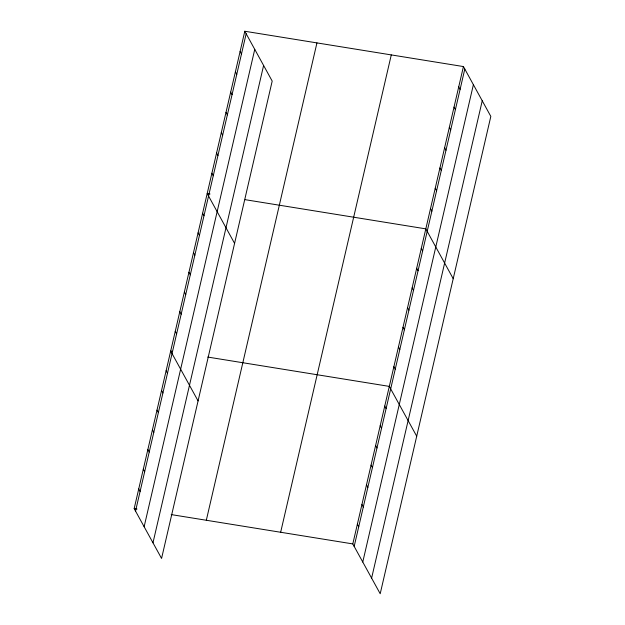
<?xml version="1.0" encoding="UTF-8"?>
<svg xmlns="http://www.w3.org/2000/svg" width="625" height="625" viewBox="0 0 625 625"><rect width="100%" height="100%" fill="white"/><g stroke="black" fill="none" stroke-linecap="round" stroke-linejoin="round"><path stroke-width="0.94" d="M244.797 31.25L272.195 81.086L161.57 558.438L134.172 508.602L244.797 31.25L463.43 66.562L490.828 116.398L380.203 593.75L352.805 543.914L463.43 66.562M135.539 511.094L246.172 33.742M144.133 526.719L254.758 49.367M152.977 542.812L263.609 65.461M206.32 520.258L316.945 42.906M280.656 532.266L391.281 54.914M354.172 546.406L464.805 69.055M362.766 562.031L473.391 84.68M371.609 578.125L482.242 100.773M210.031 194.008L207.188 193.547L234.578 243.383M245.156 199.68L425.82 228.867L453.219 278.695M172.578 351.383L170.68 351.078L198.07 400.906M207.703 357.055L389.312 386.391L416.711 436.227M134.172 508.602L137.016 509.062M171.195 514.586L352.805 543.914M458.734 86.852L460.102 89.344M454.031 107.141L455.398 109.633M449.328 127.43L450.695 129.922M444.625 147.711L446 150.203M439.922 168L441.297 170.492M435.227 188.289L436.594 190.781M430.523 208.578L431.891 211.07M421.258 248.555L422.625 251.047M416.695 268.25L418.062 270.734M412.133 287.938L413.5 290.43M407.562 307.625L408.938 310.117M403 327.32L404.375 329.812M240.094 51.539L241.469 54.031M398.438 347.008L399.812 349.5M235.398 71.828L236.766 74.32M393.875 366.703L395.242 369.195M230.695 92.109L232.063 94.602M225.992 112.398L227.359 114.891M384.75 406.078L386.117 408.57M221.289 132.688L222.664 135.18M380.188 425.773L381.555 428.266M216.586 152.977L217.961 155.469M375.625 445.461L376.992 447.953M211.891 173.266L213.258 175.758M371.062 465.156L372.43 467.648M366.492 484.844L367.867 487.336M202.625 213.242L203.992 215.734M361.93 504.539L363.305 507.031M198.055 232.93L199.43 235.422M357.367 524.227L358.742 526.719M193.492 252.625L194.867 255.117M188.93 272.312L190.305 274.805M184.367 292L185.742 294.492M179.805 311.695L181.172 314.188M175.242 331.383L176.609 333.875M166.117 370.766L167.484 373.258M161.555 390.461L162.922 392.953M156.984 410.148L158.359 412.641M152.422 429.836L153.797 432.328M147.859 449.531L149.234 452.023M143.297 469.219L144.664 471.711M138.734 488.914L140.102 491.406"/></g></svg>
